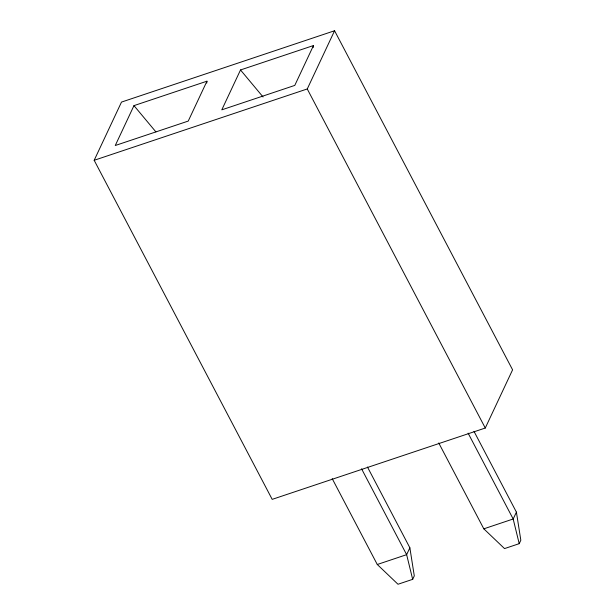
<?xml version="1.0" encoding="UTF-8"?>
<svg xmlns="http://www.w3.org/2000/svg" width="615" height="615" viewBox="0 0 615 615"><rect width="100%" height="100%" fill="white"/><g stroke="black" fill="none" stroke-linecap="round" stroke-linejoin="round"><path stroke-width="0.92" d="M206.748 83.102L206.955 81.195L133.97 105.626L115.259 145.509L188.236 121.078L206.955 81.195M313.281 47.44L313.496 45.533L240.511 69.964L221.792 109.839L294.777 85.408L313.496 45.533M94.172 160.292L121.493 102.082L334.575 30.75L512.587 369.823L485.273 428.032L272.191 499.365L94.172 160.292L307.254 88.96L334.575 30.75M367.463 467.023L409.867 547.788L406.638 554.661L412.673 579.338L397.99 584.25L377.279 564.493L332.2 478.631M412.673 579.338L414.287 575.901L409.867 547.788M474.004 431.361L516.408 512.126L513.179 518.999L519.214 543.668L504.531 548.588L483.821 528.831L438.741 442.961M519.214 543.668L520.828 540.231L516.408 512.126M377.279 564.493L406.638 554.661L361.559 468.799M483.821 528.831L513.179 518.999L468.1 433.137M240.511 69.964L263.051 96.962M133.97 105.626L155.903 131.894M307.254 88.96L485.273 428.032"/></g></svg>
